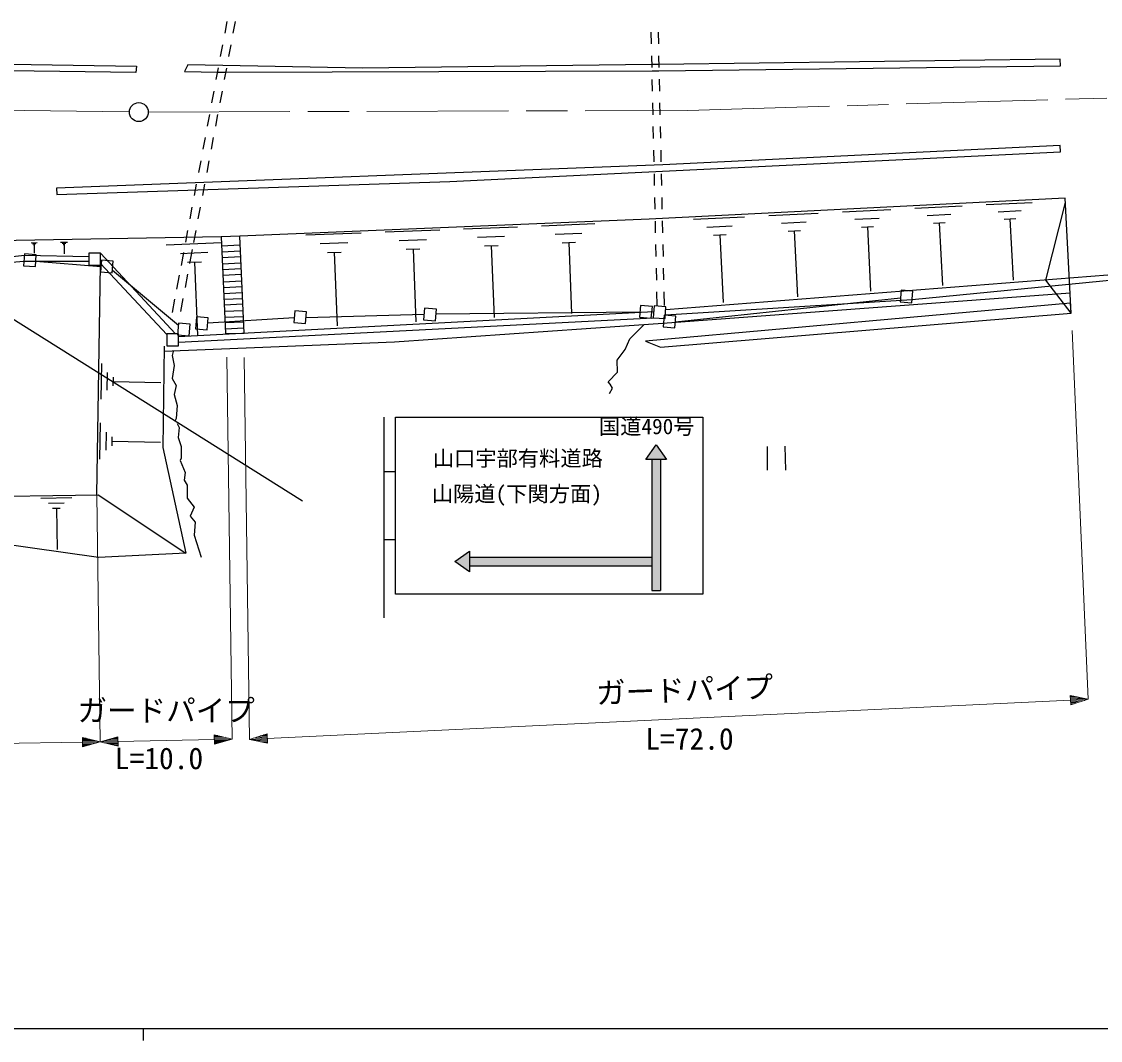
# Model space of a CAD drawing. Units: millimetres, scale not verified. Extents: x 40000 to 680000, y 20000 to 380000.
# Drawn here: x 257694 to 349038, y 204000 to 290282 of the extents above; entities that cross this region are included whole.
import ezdxf
from ezdxf.enums import TextEntityAlignment as Align

# ---------------------------------------------------------------- set-up
doc = ezdxf.new("R2010")
doc.units = ezdxf.units.MM
doc.header["$LTSCALE"] = 1000
doc.linetypes.add('CHAIN', pattern=[18.5, 12, -1.5, 3.5, -1.5])
for name, color, linetype, lineweight in [('M-BGD', 7, 'Continuous', 25), ('M-BMK', 2, 'CHAIN', 13), ('M-BMK-ROW', 30, 'Continuous', 25), ('M-BMK-SRVR', 3, 'Continuous', 25), ('M-STR-HTXT', 7, 'Continuous', 13), ('M-STR-STRC', 7, 'Continuous', 25), ('M-STR-STRD', 7, 'Continuous', 25), ('M-TTL-BAND', 7, 'Continuous', 25)]:
    doc.layers.add(name, color=color, linetype=linetype, lineweight=lineweight)
doc.styles.add('ＭＳ ゴシック', font='')
doc.styles.get('ＭＳ ゴシック').set_extended_font_data('MS Gothic')

msp = doc.modelspace()

# ---------------------------------------------------------------- hatches: boundary and pattern name
at = {"layer": 'M-STR-STRC'}
for points in [[(311801, 253189), (312301, 253189), (311426, 254439), (310551, 253189), (311051, 253189)], [(311801, 242093), (311801, 253189), (311051, 253189), (311051, 244931), (311051, 244181), (311051, 242093)], [(295616, 245431), (295616, 244931), (295616, 244181), (295616, 243681), (294366, 244556)], [(294366, 244556), (294901, 244931), (295616, 244931), (295616, 244181), (295616, 243681)], [(311051, 244181), (311051, 244931), (295616, 244931), (295616, 244181)]]:
    msp.add_hatch(color=256, dxfattribs=at).paths.add_polyline_path(points)

# ---------------------------------------------------------------- linework, layer by layer
at = {"layer": 'M-BGD'}
for p, q in [((274919, 289299), (275104, 290282)), ((275777, 290279), (275592, 289296)), ((311029, 288387), (311007, 289387)), ((311587, 289394), (311609, 288394)), ((274549, 287334), (274734, 288317)), ((275407, 288314), (275222, 287331)), ((311073, 286388), (311051, 287387)), ((311631, 287394), (311653, 286395)), ((274180, 285368), (274365, 286351)), ((275036, 286348), (274851, 285366)), ((311117, 284388), (311095, 285388)), ((311675, 285395), (311696, 284395)), ((273811, 283403), (273995, 284385)), ((274666, 284383), (274481, 283400)), ((311160, 282389), (311138, 283388)), ((311718, 283395), (311740, 282395)), ((273441, 281437), (273626, 282420)), ((274295, 282417), (274110, 281435)), ((311204, 280389), (311182, 281389)), ((311762, 281396), (311784, 280396)), ((273072, 279471), (273257, 280454)), ((273925, 280452), (273740, 279469)), ((311248, 278390), (311226, 279389)), ((311806, 279396), (311828, 278396)), ((272703, 277506), (272887, 278489)), ((273554, 278487), (273369, 277504)), ((311291, 276390), (311270, 277390)), ((311850, 277397), (311872, 276397)), ((272333, 275540), (272518, 276523)), ((273184, 276521), (272999, 275539)), ((311335, 274391), (311313, 275390)), ((311894, 275397), (311916, 274397)), ((339371, 274780), (343260, 274974)), ((271964, 273575), (272148, 274557)), ((272813, 274556), (272628, 273573)), ((320949, 273857), (325145, 274067)), ((327194, 274170), (331286, 274375)), ((333334, 274477), (337324, 274677)), ((340376, 274180), (342320, 274277)), ((301714, 272993), (306230, 273170)), ((311379, 272391), (311357, 273391)), ((311938, 273398), (311960, 272398)), ((314597, 273539), (318899, 273755)), ((322033, 273211), (324131, 273316)), ((328251, 273539), (330297, 273642)), ((334365, 273862), (336360, 273962)), ((334897, 273222), (335894, 273272)), ((335396, 273247), (335662, 267929)), ((340894, 273556), (341867, 273605)), ((341381, 273581), (341640, 268396)), ((271590, 271587), (271779, 272592)), ((272443, 272591), (272253, 271582)), ((281771, 272208), (286447, 272392)), ((288472, 272472), (293095, 272654)), ((295120, 272733), (299689, 272913)), ((302872, 272284), (305131, 272373)), ((315709, 272876), (317859, 272984)), ((316282, 272186), (317357, 272240)), ((316820, 272213), (317107, 266478)), ((322592, 272538), (323641, 272590)), ((323117, 272564), (323397, 266970)), ((328797, 272883), (329820, 272934)), ((329308, 272909), (329581, 267453)), ((274581, 272039), (210932, 270915)), ((258492, 271555), (259023, 271564)), ((258626, 271469), (258891, 271474)), ((258694, 271382), (258827, 271384)), ((258760, 271383), (258773, 270675)), ((260994, 271599), (261581, 271610)), ((261143, 271504), (261436, 271509)), ((261218, 271408), (261365, 271410)), ((261291, 271409), (261305, 270626)), ((269937, 271385), (274613, 271568)), ((282971, 271475), (285309, 271567)), ((289658, 271747), (291969, 271838)), ((296292, 272017), (298576, 272106)), ((296893, 271278), (298035, 271322)), ((297464, 271300), (297704, 265208)), ((303466, 271554), (304596, 271598)), ((304031, 271576), (304268, 265554)), ((311423, 270392), (311401, 271391)), ((311982, 271398), (312004, 270398)), ((252389, 269926), (257930, 270491)), ((257930, 270491), (263381, 270387)), ((264381, 270663), (263381, 270663)), ((263381, 270663), (263381, 269663)), ((270722, 263826), (264381, 270663)), ((264381, 269663), (264381, 270663)), ((271137, 270651), (273475, 270743)), ((271223, 269635), (271430, 270734)), ((272141, 270989), (271918, 269808)), ((274639, 270790), (276223, 270863)), ((283586, 270719), (284755, 270765)), ((284171, 270742), (284416, 264507)), ((290266, 270999), (291422, 271045)), ((290844, 271022), (291086, 264859)), ((263381, 269663), (264381, 269663)), ((264059, 250198), (264381, 269663)), ((264381, 269795), (269981, 263787)), ((271752, 269895), (272921, 269941)), ((272337, 269918), (272582, 263684)), ((274661, 270303), (276246, 270375)), ((274686, 269767), (276270, 269840)), ((312234, 265897), (358582, 269520)), ((270847, 267631), (271066, 268796)), ((271743, 268879), (271534, 267769)), ((274707, 269294), (276292, 269367)), ((274729, 268816), (276314, 268889)), ((311466, 268392), (311444, 269392)), ((312026, 269399), (312048, 268399)), ((274755, 268248), (276340, 268320)), ((274777, 267773), (276362, 267846)), ((270474, 265648), (270684, 266765)), ((271359, 266843), (271150, 265735)), ((274801, 267260), (276385, 267333)), ((274823, 266769), (276408, 266841)), ((311514, 266205), (311488, 267392)), ((312070, 267399), (312095, 266242)), ((312203, 265452), (333098, 266749)), ((274845, 266293), (276430, 266366)), ((274870, 265752), (276455, 265825)), ((311253, 266201), (311183, 265204)), ((312250, 266131), (311253, 266201)), ((312180, 265134), (312250, 266131)), ((270981, 263599), (311219, 265720)), ((270981, 263121), (311183, 265204)), ((274894, 265239), (276478, 265311)), ((311183, 265204), (312180, 265134)), ((274914, 264791), (276499, 264864)), ((274938, 264270), (276523, 264343)), ((270981, 263826), (269981, 263826)), ((269981, 263826), (269981, 262826)), ((270981, 262826), (270981, 263826)), ((269981, 262826), (270981, 262826)), ((264419, 258307), (264478, 261333)), ((264938, 259054), (264968, 260566)), ((265450, 259422), (265465, 260178)), ((265457, 259800), (269492, 259721)), ((264319, 253226), (264379, 256289)), ((264844, 253982), (264875, 255513)), ((265362, 254354), (265377, 255120)), ((265370, 254737), (269454, 254657)), ((320821, 254302), (320829, 252290)), ((322324, 254318), (322363, 252282)), ((259322, 249925), (261939, 249966)), ((259983, 249499), (261291, 249519)), ((260317, 249068), (260971, 249078)), ((260644, 249073), (260698, 245584))]:
    msp.add_line(p, q, dxfattribs=at)
for points in [[(346575, 265582), (346062, 275315), (310842, 273552), (276165, 272113)], [(346575, 265582), (344422, 268387), (346080, 274973)], [(252361, 269529), (257894, 269983), (263381, 269982)], [(333098, 266749), (350402, 268427), (358536, 268854)], [(346486, 267271), (311995, 264723), (289258, 263135), (269750, 262335)], [(307467, 258773), (307717, 259230), (307540, 259568), (307364, 259774), (308144, 260584), (308129, 261615), (308792, 262498), (309189, 263411), (310366, 264609)], [(269756, 262804), (269650, 254203), (271593, 245260)], [(270536, 262354), (270452, 262015), (270621, 261169), (270452, 260068), (270790, 259475), (270621, 258713), (270875, 257782), (270790, 256681), (270706, 256512)], [(270875, 256258), (271044, 255919), (270960, 255073), (271214, 254311), (271214, 253295), (271129, 253125), (271552, 252109), (271468, 251432), (271722, 251009), (271722, 249908), (272314, 249146), (271976, 248384), (272399, 247876), (272314, 246775), (272907, 244913)]]:
    msp.add_lwpolyline(points, dxfattribs=at)
for points in [[(274581, 272039), (274957, 263857), (276549, 263906), (276165, 272113)], [(310516, 263226), (311797, 262699), (346575, 265582), (346493, 266447)], [(231312, 252338), (233021, 250876), (252618, 250022), (264169, 250200), (271593, 245260), (264196, 244890), (221676, 250900), (205190, 255845), (206358, 255809), (221948, 252336)]]:
    msp.add_lwpolyline(points, close=True, dxfattribs=at)
at = {"layer": 'M-BMK'}
for points in [[(167658, 285878), (187555, 284822), (236288, 283008), (266820, 282627)], [(268420, 282620), (314108, 282761), (367223, 284323)]]:
    msp.add_lwpolyline(points, dxfattribs=at)
at = {"layer": 'M-BMK-ROW'}
for p, q in [((257937, 270601), (257867, 269603)), ((258935, 270531), (257937, 270601)), ((258865, 269533), (258935, 270531)), ((257867, 269603), (258865, 269533)), ((258896, 269982), (264412, 269541)), ((264460, 270089), (264372, 269093)), ((265456, 270002), (264460, 270089)), ((265369, 269006), (265456, 270002)), ((264372, 269093), (265369, 269006)), ((265388, 269223), (270971, 264586)), ((313050, 264856), (332108, 266892)), ((332165, 267550), (332078, 266553)), ((333162, 267462), (332165, 267550)), ((333074, 266466), (333162, 267462)), ((291820, 266017), (291733, 265021)), ((292816, 265930), (291820, 266017)), ((292729, 264933), (292816, 265930)), ((310104, 266239), (310017, 265243)), ((311101, 266152), (310104, 266239)), ((311013, 265155), (311101, 266152)), ((332078, 266553), (333074, 266466)), ((272503, 265269), (272416, 264272)), ((273499, 265181), (272503, 265269)), ((273412, 264185), (273499, 265181)), ((273464, 264777), (280779, 265220)), ((280830, 265799), (280743, 264803)), ((281826, 265712), (280830, 265799)), ((281739, 264716), (281826, 265712)), ((281784, 265225), (291774, 265496)), ((291733, 265021), (292729, 264933)), ((292781, 265525), (310058, 265707)), ((310017, 265243), (311013, 265155)), ((312097, 265429), (312009, 264432)), ((313093, 265341), (312097, 265429)), ((313006, 264345), (313093, 265341)), ((270986, 264754), (270899, 263758)), ((271982, 264667), (270986, 264754)), ((271895, 263671), (271982, 264667)), ((272416, 264272), (273412, 264185)), ((280743, 264803), (281739, 264716)), ((312009, 264432), (313006, 264345)), ((270899, 263758), (271895, 263671))]:
    msp.add_line(p, q, dxfattribs=at)
at = {"layer": 'M-BMK-SRVR'}
msp.add_circle((267620, 282617), 800, dxfattribs=at)
at = {"layer": 'M-STR-HTXT'}
for p, q in [((346650, 264129), (348001, 232888)), ((275073, 261855), (275522, 229523)), ((276554, 261823), (277002, 229498)), ((264059, 250198), (264357, 229286)), ((348001, 232888), (346484, 233218)), ((346484, 233218), (346522, 232415)), ((346787, 233152), (346488, 233138)), ((346492, 233058), (347091, 233086)), ((347394, 233020), (346495, 232977)), ((346499, 232897), (347698, 232954)), ((278500, 229570), (346503, 232817)), ((348001, 232888), (346503, 232817)), ((346507, 232736), (347706, 232794)), ((347410, 232699), (346511, 232656)), ((346515, 232576), (347114, 232604)), ((346818, 232510), (346518, 232495)), ((348001, 232888), (346522, 232415)), ((264357, 229286), (262851, 229665)), ((262851, 229665), (262863, 228861)), ((263152, 229589), (262852, 229584)), ((262853, 229504), (263453, 229513)), ((263754, 229437), (262854, 229424)), ((262855, 229343), (264055, 229361)), ((264357, 229286), (262857, 229263)), ((264357, 229286), (262863, 228861)), ((264357, 229286), (265848, 229719)), ((264357, 229286), (265856, 229318)), ((264357, 229286), (265865, 228916)), ((265854, 229398), (264655, 229372)), ((264953, 229459), (265853, 229478)), ((265851, 229559), (265251, 229546)), ((265549, 229633), (265849, 229639)), ((265865, 228916), (265848, 229719)), ((265856, 229318), (274022, 229491)), ((275522, 229523), (274013, 229893)), ((274013, 229893), (274030, 229089)), ((274315, 229819), (274015, 229813)), ((274017, 229732), (274617, 229745)), ((274918, 229671), (274018, 229652)), ((274020, 229572), (275220, 229597)), ((275522, 229523), (274022, 229491)), ((274024, 229411), (275223, 229436)), ((274925, 229350), (274025, 229330)), ((275522, 229523), (274030, 229089)), ((277002, 229498), (278481, 229971)), ((277002, 229498), (278500, 229570)), ((277002, 229498), (278519, 229168)), ((278496, 229650), (277298, 229593)), ((278504, 229489), (277305, 229432)), ((277594, 229687), (278493, 229730)), ((277609, 229366), (278508, 229409)), ((278489, 229811), (277889, 229782)), ((278512, 229329), (277912, 229300)), ((278185, 229877), (278485, 229891)), ((278519, 229168), (278481, 229971)), ((196898, 228263), (262857, 229263)), ((262858, 229183), (264058, 229201)), ((263759, 229116), (262859, 229102)), ((262860, 229022), (263460, 229031)), ((263162, 228946), (262862, 228941)), ((265858, 229237), (264658, 229212)), ((264960, 229138), (265860, 229157)), ((265861, 229076), (265261, 229064)), ((265563, 228990), (265863, 228996)), ((274027, 229250), (274627, 229263)), ((274329, 229176), (274029, 229170)), ((278216, 229234), (278516, 229249))]:
    msp.add_line(p, q, dxfattribs=at)
at = {"layer": 'M-STR-STRC'}
for p, q in [((240301, 275545), (281485, 249698)), ((274616, 271288), (276200, 271361)), ((288365, 256794), (288365, 239794)), ((310551, 253189), (311426, 254439)), ((311426, 254439), (312301, 253189)), ((312301, 253189), (310551, 253189)), ((311051, 253189), (311051, 242093)), ((311801, 253189), (311801, 242093)), ((288365, 252169), (289365, 252169)), ((288365, 246419), (289365, 246419)), ((294366, 244556), (295616, 245431)), ((295616, 245431), (295616, 243681)), ((295616, 244931), (311051, 244931)), ((295616, 243681), (294366, 244556)), ((295616, 244181), (311051, 244181)), ((311051, 242093), (311801, 242093))]:
    msp.add_line(p, q, dxfattribs=at)
msp.add_lwpolyline([(315365, 241794), (289365, 241794), (289365, 256794), (315365, 256794)], close=True, dxfattribs=at)
at = {"layer": 'M-STR-STRD'}
for points in [[(267368, 285975), (235121, 286406), (202660, 287520), (202678, 287942), (235238, 287011), (267427, 286499)], [(345626, 287093), (311647, 286651), (311067, 286650), (286546, 286343), (271778, 286608), (271488, 286053), (274298, 285998), (274969, 285993), (311079, 286101), (311659, 286117), (345663, 286535)], [(260669, 275631), (293964, 276736), (345645, 279254), (345618, 279783), (311985, 278144), (260653, 276182)]]:
    msp.add_lwpolyline(points, close=True, dxfattribs=at)
at = {"layer": 'M-TTL-BAND'}
for p, q in [((40000, 205000), (579000, 205000)), ((268000, 205000), (268000, 204000))]:
    msp.add_line(p, q, dxfattribs=at)

# ---------------------------------------------------------------- texts
at = {"layer": 'M-BGD', "style": 'ＭＳ ゴシック'}
for s, p in [('国道490号', (310626, 254942)), ('山口宇部有料道路', (299710, 252239)), ('山陽道(下関方面)', (299629, 249237))]:
    msp.add_text(s, height=1320, dxfattribs=at).set_placement(p, align=Align.BOTTOM_CENTER)
at = {"layer": 'M-STR-HTXT', "style": 'ＭＳ ゴシック'}
msp.add_text('ガードパイプ', height=1833, rotation=2.045, dxfattribs=at).set_placement((313891, 232216), align=Align.BOTTOM_CENTER)
for s, p in [('ガードパイプ', (269937, 230479)), ('L=72.0', (314243, 228077)), ('L=10.0', (269329, 226422))]:
    msp.add_text(s, height=1833, dxfattribs=at).set_placement(p, align=Align.BOTTOM_CENTER)

doc.saveas('drawing.dxf')
